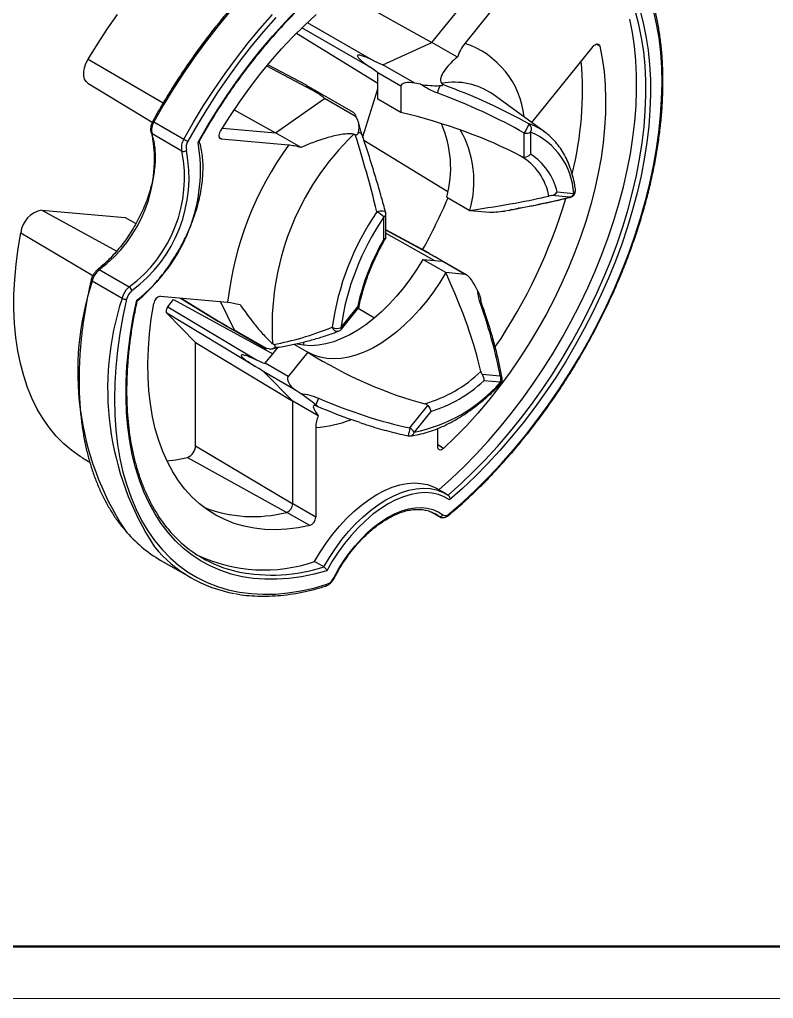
# Model space of a CAD drawing. Header units: millimetres. Extents: x 2522 to 3192, y 1532 to 1650.
# Drawn here: x 2853 to 2876.17, y 1531.61 to 1561.71 of the extents above; entities that cross this region are included whole.
import ezdxf

# ---------------------------------------------------------------- set-up
doc = ezdxf.new("R2010")
doc.units = ezdxf.units.MM
doc.layers.add('引导线', color=6, linetype='Continuous', lineweight=9)
doc.layers.add('粗实线', color=9, linetype='Continuous', lineweight=50)

msp = doc.modelspace()

# ---------------------------------------------------------------- linework, layer by layer
at = {"color": 7, "linetype": 'Continuous', "lineweight": 25}
for p, q in [((2865.6718, 1561.0044), (2868.0405, 1563.9511)), ((2868.7476, 1563.5429), (2866.6844, 1560.9763)), ((2862.933, 1562.5406), (2865.6718, 1561.0044)), ((2861.5107, 1561.2945), (2864.0101, 1559.7542)), ((2864.1663, 1560.318), (2865.6718, 1561.0044)), ((2866.4554, 1560.552), (2865.6718, 1561.0044)), ((2868.7426, 1558.5395), (2870.6215, 1560.8768)), ((2861.8111, 1559.688), (2860.6281, 1560.3215)), ((2864.7172, 1559.6572), (2864.0101, 1560.0654)), ((2864.0101, 1559.7542), (2864.0101, 1560.0654)), ((2865.1439, 1559.7536), (2864.1663, 1560.318)), ((2855.091, 1559.7552), (2857.0744, 1558.553)), ((2864.0101, 1559.2643), (2864.0101, 1559.7542)), ((2865.318, 1559.719), (2865.1439, 1559.7536)), ((2863.2626, 1558.8501), (2861.8159, 1559.6853)), ((2863.5453, 1558.1042), (2864.0101, 1559.5779)), ((2864.7172, 1559.6572), (2864.7172, 1558.8561)), ((2860.8634, 1558.2286), (2862.3689, 1559.2804)), ((2863.3466, 1558.7161), (2862.3689, 1559.2804)), ((2864.7172, 1558.8561), (2864.0101, 1559.2643)), ((2869.1341, 1558.255), (2867.5443, 1559.4101)), ((2859.5911, 1558.9312), (2860.8634, 1558.2286)), ((2857.1262, 1558.5628), (2858.0454, 1558.0321)), ((2863.3932, 1558.6079), (2863.3466, 1558.7161)), ((2868.7026, 1558.2476), (2868.7026, 1557.567)), ((2869.116, 1558.2679), (2869.1341, 1558.255)), ((2857.9864, 1557.6649), (2857.0672, 1558.1955)), ((2861.265, 1557.8477), (2859.2018, 1558.0322)), ((2861.6471, 1557.7762), (2860.8634, 1558.2286)), ((2863.5793, 1558.0024), (2866.1625, 1556.4209)), ((2868.5094, 1557.4781), (2868.5094, 1558.2177)), ((2868.3984, 1557.5099), (2868.4142, 1557.501)), ((2866.1291, 1556.2492), (2866.8362, 1555.841)), ((2869.8956, 1556.2454), (2869.3409, 1556.295)), ((2869.5171, 1556.408), (2870.0275, 1556.3624)), ((2853.6837, 1555.8518), (2856.2391, 1555.6233)), ((2866.8362, 1555.841), (2867.4371, 1555.7873)), ((2868.0439, 1555.8404), (2867.9075, 1555.8215)), ((2868.1309, 1555.8639), (2868.0439, 1555.8404)), ((2856.2391, 1555.6233), (2856.5734, 1555.4402)), ((2864.1966, 1554.9658), (2864.1966, 1555.6463)), ((2864.2552, 1554.9999), (2864.2552, 1555.728)), ((2865.5808, 1554.5231), (2864.2552, 1555.2421)), ((2864.2552, 1555.1366), (2865.7541, 1554.3027)), ((2866.0938, 1553.9274), (2865.3867, 1554.3356)), ((2865.3867, 1554.3356), (2865.7541, 1554.3027)), ((2865.5798, 1554.521), (2865.77, 1554.4152)), ((2866.7322, 1553.8598), (2865.7529, 1554.4252)), ((2865.7541, 1554.3027), (2865.9875, 1554.2819)), ((2866.6946, 1553.8737), (2865.9875, 1554.2819)), ((2855.4468, 1554.0193), (2856.3661, 1553.4887)), ((2866.6946, 1553.8737), (2866.0938, 1553.9274)), ((2856.1458, 1553.1359), (2855.2265, 1553.6665)), ((2867.0816, 1553.36), (2867.0089, 1553.5053)), ((2857.3279, 1553.2026), (2859.3911, 1553.0181)), ((2857.9431, 1553.1476), (2859.1136, 1552.4271)), ((2857.5507, 1552.8802), (2857.7257, 1553.0979)), ((2857.5507, 1552.8802), (2860.2747, 1551.2428)), ((2857.7257, 1553.0979), (2860.7811, 1551.4319)), ((2862.8716, 1552.2314), (2863.382, 1552.8663)), ((2862.8861, 1552.1877), (2863.4263, 1552.8597)), ((2863.4042, 1552.8322), (2863.9069, 1552.5351)), ((2860.2419, 1551.0459), (2857.5179, 1552.6833)), ((2858.4063, 1551.7842), (2857.5179, 1552.6833)), ((2859.2097, 1552.3705), (2860.5232, 1551.6123)), ((2860.583, 1551.5931), (2859.6053, 1552.1575)), ((2858.4063, 1551.7842), (2861.3938, 1549.9783)), ((2858.4063, 1548.6057), (2858.4063, 1551.7842)), ((2860.7811, 1551.4319), (2860.9429, 1551.6332)), ((2861.4301, 1551.7265), (2861.8556, 1551.4808)), ((2861.7297, 1551.6934), (2861.7297, 1551.7964)), ((2860.5477, 1551.1415), (2860.7811, 1551.4319)), ((2860.6673, 1551.582), (2860.583, 1551.5931)), ((2861.8556, 1551.4808), (2861.2548, 1550.7333)), ((2861.2548, 1550.7333), (2860.5477, 1551.1415)), ((2861.3938, 1549.9783), (2860.504, 1550.8789)), ((2861.4816, 1550.3145), (2860.504, 1550.8789)), ((2867.2104, 1550.8038), (2867.7651, 1550.7542)), ((2867.7745, 1550.5555), (2867.2642, 1550.6012)), ((2861.6296, 1550.2127), (2861.4816, 1550.3145)), ((2862.1774, 1549.5259), (2861.3938, 1549.9783)), ((2861.3938, 1546.8198), (2861.3938, 1549.9783)), ((2864.9927, 1549.1537), (2865.5473, 1549.8437)), ((2865.635, 1549.6607), (2865.1246, 1549.0258)), ((2862.1009, 1549.1627), (2862.1009, 1546.4116)), ((2865.8485, 1548.5751), (2865.8485, 1549.136)), ((2858.4063, 1548.6057), (2861.3938, 1546.8198)), ((2854.9257, 1548.2366), (2855.1543, 1548.098)), ((2858.1549, 1548.2458), (2861.211, 1546.5581)), ((2866.1074, 1547.1247), (2865.8246, 1547.2879)), ((2866.0417, 1547.16), (2866.1681, 1547.0873)), ((2862.1009, 1546.4116), (2861.3938, 1546.8198)), ((2861.9181, 1546.1499), (2861.211, 1546.5581)), ((2865.637, 1546.5741), (2865.8939, 1546.4258)), ((2865.8779, 1546.4367), (2865.7574, 1546.5184)), ((2865.8934, 1546.4261), (2865.8779, 1546.4367)), ((2857.3388, 1545.0817), (2858.258, 1544.551)), ((2862.347, 1544.8814), (2862.0642, 1545.0447))]:
    msp.add_line(p, q, dxfattribs=at)
at = {"color": 8, "linetype": 'Continuous', "lineweight": 25}
for p, q in [((2861.8395, 1561.6157), (2863.8863, 1560.4388)), ((2863.7691, 1560.2493), (2861.6724, 1561.455)), ((2870.83, 1560.8925), (2870.724, 1560.9537)), ((2855.1015, 1560.486), (2857.4145, 1559.1522)), ((2862.1585, 1559.4413), (2860.5932, 1560.2795)), ((2859.2345, 1558.3743), (2860.8634, 1558.2286)), ((2859.2018, 1558.0322), (2859.15, 1558.0621)), ((2869.9373, 1556.2507), (2869.8956, 1556.2454)), ((2853.6837, 1555.8518), (2855.9804, 1554.5886)), ((2865.77, 1554.4152), (2864.2552, 1555.237)), ((2853.0336, 1555.1562), (2855.2504, 1553.8432)), ((2857.9635, 1553.1458), (2859.378, 1552.275)), ((2859.6053, 1552.1575), (2859.1686, 1553.038)), ((2866.0313, 1548.5244), (2865.8485, 1548.6299)), ((2865.6447, 1546.5713), (2865.8779, 1546.4367))]:
    msp.add_line(p, q, dxfattribs=at)
at = {"color": 7, "linetype": 'Continuous', "lineweight": 25, "flags": 128}
for points in [[(2855.1015, 1560.486), (2855.3903, 1560.956), (2855.6926, 1561.4157), (2856.0074, 1561.8639)], [(2858.4845, 1557.9411), (2858.7733, 1558.4415), (2859.0764, 1558.9328), (2859.393, 1559.4137), (2859.7222, 1559.883), (2860.0633, 1560.3396), (2860.4153, 1560.7822), (2860.7774, 1561.2097), (2861.1486, 1561.621), (2861.5279, 1562.015)], [(2859.176, 1558.2782), (2859.4586, 1558.7298), (2859.7542, 1559.1709), (2860.0619, 1559.6004), (2860.3809, 1560.0169), (2860.7102, 1560.4193), (2861.0488, 1560.8065), (2861.3959, 1561.1773), (2861.7504, 1561.5307), (2862.1112, 1561.8655)], [(2866.1681, 1547.0873), (2866.5562, 1547.4337), (2866.9385, 1547.7992), (2867.314, 1548.1829), (2867.6818, 1548.5837), (2868.0408, 1549.0006), (2868.3903, 1549.4325), (2868.7293, 1549.8785), (2869.057, 1550.3373), (2869.3725, 1550.8077), (2869.675, 1551.2887), (2869.9638, 1551.7789), (2870.2381, 1552.2771), (2870.4972, 1552.7821), (2870.7406, 1553.2926), (2870.9675, 1553.8073), (2871.1774, 1554.3249), (2871.3697, 1554.844), (2871.544, 1555.3633), (2871.6998, 1555.8817), (2871.8368, 1556.3976), (2871.9545, 1556.9098), (2872.0527, 1557.4171), (2872.1312, 1557.9181), (2872.1897, 1558.4115), (2872.2281, 1558.8962), (2872.2463, 1559.3708), (2872.2442, 1559.8342), (2872.2218, 1560.2852), (2872.1793, 1560.7227), (2872.1167, 1561.1455), (2872.0342, 1561.5526), (2871.9319, 1561.9429)], [(2866.2121, 1546.5201), (2866.6179, 1546.8743), (2867.0179, 1547.2484), (2867.4114, 1547.6415), (2867.7972, 1548.0526), (2868.1743, 1548.4806), (2868.542, 1548.9246), (2868.8992, 1549.3834), (2869.2451, 1549.8558), (2869.5788, 1550.3408), (2869.8995, 1550.837), (2870.2064, 1551.3433), (2870.4987, 1551.8585), (2870.7758, 1552.3812), (2871.0369, 1552.9101), (2871.2813, 1553.444), (2871.5085, 1553.9815), (2871.7179, 1554.5213), (2871.9091, 1555.062), (2872.0814, 1555.6023), (2872.2345, 1556.1409), (2872.368, 1556.6764), (2872.4817, 1557.2076), (2872.5751, 1557.733), (2872.648, 1558.2514), (2872.7004, 1558.7615), (2872.732, 1559.262), (2872.7428, 1559.7518), (2872.7328, 1560.2295), (2872.7019, 1560.694), (2872.6503, 1561.1442), (2872.578, 1561.5789), (2872.4853, 1561.9971)], [(2872.0588, 1562.0036), (2872.1646, 1561.6091), (2872.2503, 1561.1973), (2872.3156, 1560.7693), (2872.3604, 1560.3263), (2872.3846, 1559.8694), (2872.3881, 1559.3997), (2872.3709, 1558.9184), (2872.3331, 1558.4268), (2872.2747, 1557.9262), (2872.1959, 1557.4178), (2872.0968, 1556.903), (2871.9779, 1556.383), (2871.8392, 1555.8592), (2871.6813, 1555.333), (2871.5045, 1554.8057), (2871.3093, 1554.2786), (2871.0961, 1553.7531), (2870.8656, 1553.2305), (2870.6183, 1552.7123), (2870.3548, 1552.1997), (2870.0758, 1551.694), (2869.7821, 1551.1966), (2869.4744, 1550.7086), (2869.1534, 1550.2315), (2868.8201, 1549.7664), (2868.4752, 1549.3144), (2868.1196, 1548.8768), (2867.7544, 1548.4547), (2867.3803, 1548.0491), (2866.9984, 1547.6612), (2866.6096, 1547.2918), (2866.215, 1546.942)], [(2860.873, 1561.7679), (2860.4954, 1561.3404), (2860.1274, 1560.897), (2859.7698, 1560.4388), (2859.4235, 1559.9668), (2859.0894, 1559.4822), (2858.7682, 1558.9864), (2858.4608, 1558.4804), (2858.1679, 1557.9655)], [(2865.8852, 1547.2505), (2866.2734, 1547.597), (2866.6557, 1547.9625), (2867.0312, 1548.3462), (2867.3989, 1548.7469), (2867.758, 1549.1638), (2868.1075, 1549.5958), (2868.4465, 1550.0418), (2868.7741, 1550.5005), (2869.0896, 1550.971), (2869.3921, 1551.452), (2869.6809, 1551.9422), (2869.9552, 1552.4404), (2870.2144, 1552.9454), (2870.4577, 1553.4559), (2870.6846, 1553.9706), (2870.8945, 1554.4881), (2871.0868, 1555.0073), (2871.2611, 1555.5266), (2871.417, 1556.0449), (2871.5539, 1556.5609), (2871.6717, 1557.0731), (2871.7699, 1557.5804), (2871.8484, 1558.0814), (2871.9069, 1558.5748), (2871.9452, 1559.0595), (2871.9634, 1559.5341), (2871.9613, 1559.9975), (2871.939, 1560.4485), (2871.8965, 1560.886), (2871.8339, 1561.3088), (2871.7513, 1561.7158)], [(2870.6215, 1560.8768), (2870.6517, 1560.9093), (2870.6842, 1560.9346), (2870.717, 1560.9513), (2870.7486, 1560.9585), (2870.777, 1560.9558), (2870.8009, 1560.9434), (2870.8189, 1560.9219), (2870.83, 1560.8925)], [(2870.83, 1560.8925), (2870.905, 1560.509), (2870.96, 1560.1099), (2870.995, 1559.6965), (2871.0099, 1559.2699), (2871.0045, 1558.8313), (2870.9789, 1558.382), (2870.9332, 1557.9233), (2870.8675, 1557.4565), (2870.7819, 1556.983), (2870.6769, 1556.504), (2870.5525, 1556.0211), (2870.4093, 1555.5355), (2870.2476, 1555.0487), (2870.0678, 1554.5621), (2869.8705, 1554.077), (2869.6563, 1553.5949), (2869.4258, 1553.1171), (2869.1796, 1552.645), (2868.9185, 1552.1801), (2868.6431, 1551.7235), (2868.3544, 1551.2767), (2868.053, 1550.8408), (2867.7399, 1550.4172), (2867.416, 1550.0071), (2867.0823, 1549.6117), (2866.7395, 1549.232), (2866.3889, 1548.8692), (2866.0313, 1548.5244)], [(2855.091, 1559.7552), (2855.0386, 1559.8001), (2854.9925, 1559.8788), (2854.9686, 1559.9797), (2854.9681, 1560.0974), (2854.9911, 1560.2256), (2855.0364, 1560.3575), (2855.1015, 1560.486)], [(2859.2018, 1558.0322), (2859.1753, 1558.0397), (2859.1542, 1558.0567), (2859.1395, 1558.0822), (2859.132, 1558.1149), (2859.1321, 1558.153), (2859.1398, 1558.1944), (2859.1547, 1558.2369), (2859.176, 1558.2782)], [(2854.9257, 1548.2366), (2854.8622, 1548.276), (2854.6006, 1548.4595), (2854.3547, 1548.6675), (2854.125, 1548.8995), (2853.9123, 1549.1546), (2853.7171, 1549.4323), (2853.54, 1549.7318), (2853.3815, 1550.0522), (2853.242, 1550.3926), (2853.1219, 1550.7522), (2853.0215, 1551.1298), (2852.9411, 1551.5246), (2852.881, 1551.9352), (2852.8413, 1552.3607), (2852.8221, 1552.7998), (2852.8234, 1553.2514), (2852.8453, 1553.7141), (2852.8878, 1554.1867), (2852.9506, 1554.6678), (2853.0336, 1555.1562)], [(2865.3867, 1554.3356), (2865.2054, 1554.035), (2865.0107, 1553.7447), (2864.8037, 1553.4668), (2864.586, 1553.2032), (2864.3591, 1552.9557), (2864.1246, 1552.7262), (2863.884, 1552.5161), (2863.6392, 1552.3271), (2863.3917, 1552.1603), (2863.1434, 1552.0169), (2862.896, 1551.898), (2862.6512, 1551.8044), (2862.4106, 1551.7368), (2862.1761, 1551.6955), (2861.9492, 1551.681), (2861.7315, 1551.6932), (2861.5245, 1551.7322), (2861.5164, 1551.7343)], [(2866.0938, 1553.9274), (2865.9125, 1553.6268), (2865.7178, 1553.3365), (2865.5108, 1553.0586), (2865.2931, 1552.795), (2865.0662, 1552.5475), (2864.8317, 1552.318), (2864.5911, 1552.1079), (2864.3463, 1551.9189), (2864.0989, 1551.7521), (2863.8505, 1551.6087), (2863.6031, 1551.4898), (2863.3583, 1551.3962), (2863.1177, 1551.3286), (2862.8832, 1551.2873), (2862.6563, 1551.2728), (2862.4386, 1551.285), (2862.2316, 1551.324), (2862.0369, 1551.3894), (2861.8556, 1551.4808)], [(2856.2841, 1553.1101), (2856.1712, 1552.5792), (2856.0785, 1552.054), (2856.0062, 1551.5358), (2855.9546, 1551.026), (2855.9237, 1550.5259), (2855.9137, 1550.0365), (2855.9245, 1549.5592), (2855.9561, 1549.0952), (2856.0085, 1548.6455), (2856.0814, 1548.2114), (2856.1749, 1547.7938), (2856.2885, 1547.3939), (2856.422, 1547.0125), (2856.5751, 1546.6507), (2856.7475, 1546.3094), (2856.9386, 1545.9893), (2857.148, 1545.6913), (2857.3752, 1545.4162), (2857.6197, 1545.1645), (2857.8807, 1544.937), (2858.1578, 1544.7342), (2858.4501, 1544.5566), (2858.757, 1544.4046), (2859.0777, 1544.2786), (2859.4114, 1544.1789), (2859.7573, 1544.1058), (2860.1145, 1544.0595), (2860.4822, 1544.04), (2860.8594, 1544.0475), (2861.2451, 1544.0818), (2861.6386, 1544.143), (2862.0386, 1544.2308), (2862.4444, 1544.3451)], [(2862.4415, 1544.7636), (2862.0469, 1544.6578), (2861.6581, 1544.5783), (2861.2762, 1544.5253), (2860.9021, 1544.499), (2860.5369, 1544.4994), (2860.1813, 1544.5265), (2859.8365, 1544.5802), (2859.5031, 1544.6605), (2859.1822, 1544.7671), (2858.8744, 1544.8997), (2858.5807, 1545.058), (2858.3017, 1545.2416), (2858.0382, 1545.45), (2857.7909, 1545.6827), (2857.5604, 1545.939), (2857.3472, 1546.2184), (2857.152, 1546.5201), (2856.9752, 1546.8433), (2856.8173, 1547.1872), (2856.6786, 1547.551), (2856.5597, 1547.9336), (2856.4606, 1548.3341), (2856.3818, 1548.7515), (2856.3234, 1549.1846), (2856.2856, 1549.6325), (2856.2684, 1550.0939), (2856.2719, 1550.5677), (2856.2961, 1551.0526), (2856.3409, 1551.5473), (2856.4062, 1552.0507), (2856.4919, 1552.5614), (2856.5977, 1553.0782)], [(2861.9181, 1546.1499), (2861.5605, 1546.0819), (2861.2099, 1546.0398), (2860.8672, 1546.0238), (2860.5334, 1546.0339), (2860.2095, 1546.07), (2859.8964, 1546.1321), (2859.5951, 1546.22), (2859.3063, 1546.3335), (2859.0309, 1546.4721), (2858.7698, 1546.6356), (2858.5236, 1546.8234), (2858.2931, 1547.035), (2858.0789, 1547.2698), (2857.8816, 1547.5271), (2857.7018, 1547.8062), (2857.5401, 1548.1063), (2857.3969, 1548.4265), (2857.2725, 1548.7659), (2857.1675, 1549.1235), (2857.0819, 1549.4983), (2857.0162, 1549.8892), (2856.9705, 1550.2951), (2856.9449, 1550.7149), (2856.9395, 1551.1472), (2856.9544, 1551.591), (2856.9894, 1552.0448), (2857.0444, 1552.5075), (2857.1194, 1552.9776)], [(2866.0313, 1548.5244), (2865.9989, 1548.4989), (2865.966, 1548.4819), (2865.9344, 1548.4744), (2865.9058, 1548.4769), (2865.8818, 1548.489), (2865.8637, 1548.5103), (2865.8524, 1548.5395), (2865.8485, 1548.5751)], [(2857.5226, 1548.1424), (2857.7946, 1548.1773), (2858.1549, 1548.2458)], [(2862.0642, 1545.0447), (2862.2344, 1545.3348), (2862.4191, 1545.6147), (2862.6166, 1545.8818), (2862.8254, 1546.1341), (2863.0436, 1546.3695), (2863.2696, 1546.5859), (2863.5013, 1546.7816), (2863.737, 1546.9551), (2863.9747, 1547.1048), (2864.2124, 1547.2295), (2864.4481, 1547.3282), (2864.6798, 1547.4), (2864.9058, 1547.4445), (2865.1241, 1547.4611), (2865.3328, 1547.4499), (2865.5303, 1547.4107), (2865.715, 1547.3441), (2865.8246, 1547.2879)], [(2866.215, 1546.942), (2866.0486, 1547.0392), (2865.8674, 1547.1093), (2865.673, 1547.1517), (2865.467, 1547.1659), (2865.2512, 1547.1518), (2865.0275, 1547.1096), (2864.7978, 1547.0396), (2864.564, 1546.9425), (2864.3283, 1546.819), (2864.0925, 1546.6703), (2863.8587, 1546.4975), (2863.629, 1546.3022), (2863.4053, 1546.0861), (2863.1895, 1545.8511), (2862.9835, 1545.5991), (2862.7891, 1545.3323), (2862.6079, 1545.053), (2862.4415, 1544.7636)], [(2862.6539, 1544.5466), (2862.7982, 1544.8087), (2862.9567, 1545.0622), (2863.1279, 1545.3046), (2863.3104, 1545.5337), (2863.5023, 1545.7474), (2863.702, 1545.9437), (2863.9075, 1546.1208), (2864.1169, 1546.2769), (2864.3283, 1546.4107), (2864.5396, 1546.521), (2864.749, 1546.6066), (2864.9545, 1546.6668), (2865.1542, 1546.701), (2865.3461, 1546.7089), (2865.5286, 1546.6904), (2865.6999, 1546.6458), (2865.8583, 1546.5753), (2866.0026, 1546.4798)]]:
    msp.add_lwpolyline(points, dxfattribs=at)
at = {"color": 8, "linetype": 'Continuous', "lineweight": 25, "flags": 128}
for points in [[(2859.4733, 1561.966), (2859.1022, 1561.5189), (2858.7416, 1561.0568), (2858.3924, 1560.5808), (2858.0554, 1560.0922), (2857.7315, 1559.5922), (2857.4215, 1559.0819), (2857.1262, 1558.5628)], [(2858.0454, 1558.0321), (2858.3408, 1558.5513), (2858.6507, 1559.0615), (2858.9746, 1559.5616), (2859.3116, 1560.0501), (2859.6608, 1560.5261), (2860.0214, 1560.9882), (2860.3925, 1561.4353), (2860.7732, 1561.8664)], [(2868.349, 1555.909), (2868.3472, 1555.9087), (2868.3223, 1555.907)], [(2863.9795, 1555.7977), (2864.0283, 1555.8144), (2864.0789, 1555.8253), (2864.128, 1555.8296), (2864.1721, 1555.827), (2864.2082, 1555.8177), (2864.234, 1555.8023), (2864.2477, 1555.7819), (2864.2483, 1555.78)], [(2855.4468, 1554.0193), (2855.4333, 1554.0259), (2855.4207, 1554.0294), (2855.4097, 1554.0297), (2855.4005, 1554.0268), (2855.3977, 1554.0249)], [(2855.2265, 1553.6665), (2855.214, 1553.6748), (2855.2046, 1553.6833), (2855.1986, 1553.6917), (2855.1963, 1553.6998), (2855.1967, 1553.704)], [(2862.8716, 1552.2314), (2862.8796, 1552.2189), (2862.8851, 1552.2081), (2862.8879, 1552.1991), (2862.888, 1552.192), (2862.8861, 1552.1877)], [(2867.7767, 1550.498), (2867.7806, 1550.5034), (2867.7837, 1550.5168), (2867.7817, 1550.5344), (2867.7745, 1550.5555)], [(2862.347, 1544.8814), (2862.5173, 1545.1716), (2862.7019, 1545.4514), (2862.8994, 1545.7185), (2863.1082, 1545.9708), (2863.3264, 1546.2062), (2863.5524, 1546.4226), (2863.7842, 1546.6184), (2864.0199, 1546.7918), (2864.2575, 1546.9415), (2864.4952, 1547.0662), (2864.7309, 1547.1649), (2864.9627, 1547.2368), (2865.1886, 1547.2812), (2865.4069, 1547.2979), (2865.6156, 1547.2866), (2865.8132, 1547.2475), (2865.9978, 1547.1808), (2866.0417, 1547.16)], [(2862.6721, 1544.5417), (2862.672, 1544.5416), (2862.6692, 1544.5415), (2862.6631, 1544.5432), (2862.6539, 1544.5466)]]:
    msp.add_lwpolyline(points, dxfattribs=at)
at = {"color": 8, "linetype": 'Continuous', "lineweight": 25}
for centre, radius, start, end in [((2865.8449, 1558.4398), 2.6718, 5.88528, 71.68721), ((2866.3643, 1557.7188), 2.0622, 55.09888, 100.87768), ((2857.2301, 1558.7686), 0.2306, 232.68605, 243.21157), ((2868.0868, 1556.8134), 1.7818, 54.7175, 71.20288), ((2857.096, 1558.2481), 0.06, 201.52689, 241.26335), ((2863.4182, 1558.1109), 0.119, 24.34, 95.65184), ((2867.5117, 1555.9662), 1.7811, 10.24666, 59.50841), ((2869.9629, 1556.4652), 0.1215, 302.16057, 3.08907), ((2864.1546, 1555.7383), 0.101, 294.52506, 354.1548), ((2863.6952, 1550.8901), 8.9122, 161.84812, 213.18514), ((2864.6262, 1550.3586), 8.9236, 161.86699, 213.03234), ((2867.1479, 1552.8591), 0.0883, 22.35877, 73.73041), ((2862.7691, 1552.2949), 0.1722, 195.23696, 280.25594), ((2860.9163, 1551.7701), 0.1395, 242.69981, 278.67639), ((2867.7131, 1550.6464), 0.1197, 11.79245, 64.26988), ((2861.8145, 1552.952), 3.8002, 274.32122, 290.99864), ((2917.5314, 1538.0289), 53.7036, 168.04453, 168.30834), ((2864.9785, 1549.055), 0.1489, 281.23016, 348.68338), ((2866.1801, 1546.5074), 0.0345, 318.28878, 21.6959), ((2860.7399, 1549.8855), 5.2559, 258.71659, 287.80517), ((2862.3788, 1544.3515), 0.0659, 291.99357, 354.36052)]:
    msp.add_arc(centre, radius, start, end, dxfattribs=at)
at = {"color": 7, "linetype": 'Continuous', "lineweight": 25}
for centre, radius, start, end in [((2859.6027, 1559.5475), 10.696, 346.03087, 4.73222), ((2868.6279, 1558.5405), 2.9433, 157.30708, 161.93023), ((2857.5225, 1558.3107), 0.4696, 147.53839, 194.19259), ((2862.81, 1557.1427), 3.4373, 344.93362, 23.41568), ((2863.7928, 1556.7319), 3.1711, 343.68293, 29.95048), ((2867.1455, 1559.1314), 1.6416, 326.17958, 337.38756), ((2868.5615, 1558.5202), 0.307, 260.2289, 297.35717), ((2868.5264, 1558.3483), 0.2029, 330.23068, 48.46929), ((2867.8647, 1556.2505), 2.1658, 2.96182, 67.23952), ((2852.9348, 1557.3964), 4.2089, 306.64403, 10.94461), ((2858.4417, 1557.78), 0.4696, 147.53839, 194.19259), ((2859.3923, 1560.3645), 2.6934, 239.99634, 242.962), ((2858.4651, 1557.7765), 0.3522, 147.53839, 194.19259), ((2868.944, 1552.2798), 8.188, 133.88748, 183.70116), ((2853.8809, 1556.8553), 4.1846, 306.43397, 11.15467), ((2853.8765, 1556.8554), 4.3284, 306.47032, 11.11832), ((2853.4736, 1557.0878), 5.083, 307.92422, 9.66442), ((2858.0372, 1557.7743), 0.1207, 245.0979, 315.75098), ((2869.5202, 1551.8665), 10.1944, 144.07518, 173.51346), ((2867.7104, 1556.0039), 1.8514, 12.60626, 57.59509), ((2869.8861, 1556.444), 0.2, 284.83607, 0), ((2869.8861, 1556.444), 0.2, 0, 7.97918), ((2850.4206, 1562.941), 17.1161, 330.95067, 336.9092), ((2853.8359, 1560.9695), 16.6422, 325.91553, 343.38453), ((2869.8622, 1556.4159), 0.1738, 281.07468, 342.05894), ((2853.8286, 1555.0648), 0.8002, 100.4305, 173.4418), ((2870.8769, 1551.0805), 8.3562, 145.63173, 171.95691), ((2870.8355, 1551.106), 8.043, 145.63173, 171.95691), ((2863.1133, 1554.3237), 1.7096, 50.68283, 59.56025), ((2864.0552, 1555.728), 0.2, 0, 15.08794), ((2870.3965, 1551.3525), 7.176, 149.7665, 167.82214), ((2855.8602, 1553.516), 0.6513, 129.39385, 166.63898), ((2856.7794, 1552.9854), 0.6513, 129.39385, 166.63898), ((2856.2698, 1553.3309), 0.1848, 13.69775, 58.58761), ((2856.253, 1553.3277), 0.2198, 240.78704, 278.11527), ((2856.7593, 1552.9972), 0.4885, 129.39385, 166.63898), ((2857.3747, 1552.9502), 0.2567, 100.49605, 173.8746), ((2862.7599, 1552.5727), 0.3592, 244.07999, 288.11916), ((2862.7302, 1552.313), 0.2, 290.34549, 321.20543), ((2864.3711, 1553.7569), 4.0075, 285.64788, 314.34674), ((2867.5491, 1550.6443), 0.2423, 338.49826, 26.96229), ((2864.2057, 1553.6775), 4.7416, 281.17378, 318.82084), ((2864.4021, 1553.6776), 4.2018, 287.06195, 312.93268), ((2867.6331, 1550.6372), 0.2, 315.896, 0), ((2867.6331, 1550.6372), 0.2, 0, 9.70759), ((2864.6907, 1548.9315), 2.7483, 155.61975, 160.17815), ((2864.5942, 1548.6108), 0.6734, 38.03781, 53.72477), ((2864.9832, 1549.1074), 0.2, 258.11452, 277.00085), ((2858.0121, 1548.6133), 0.3943, 291.24186, 358.89661), ((2861.1071, 1546.8253), 0.2867, 291.24186, 358.89661), ((2860.1784, 1550.5802), 4.1526, 248.53914, 284.39837), ((2866.0822, 1546.6304), 0.1704, 242.11872, 319.66432), ((2861.8142, 1546.4171), 0.2867, 291.24186, 358.89661), ((2865.9168, 1546.526), 0.0974, 246.42246, 331.67265), ((2859.4282, 1548.6753), 4.1569, 219.84347, 239.82567), ((2860.5299, 1548.4874), 3.8443, 221.23496, 257.708), ((2860.3116, 1548.1086), 4.1064, 219.54355, 260.11515), ((2860.5107, 1549.599), 4.812, 244.88557, 288.83404), ((2862.2929, 1544.7122), 0.3972, 292.42526, 335.36508)]:
    msp.add_arc(centre, radius, start, end, dxfattribs=at)
for centre, major_axis, ratio, start_param, end_param in [((2856.0495, 1564.8243), (8.1178, -4.5054), 0.013391, 6.0266319, 6.2732911), ((2856.0495, 1564.8243), (7.9603, -4.7601), 0.0151123, 0.0090367, 0.2556959), ((2865.1035, 1559.5975), (0.3852, -0.0721), 0.4107788, 1.5428166, 3.2183327), ((2860.7149, 1556.1546), (11.0098, -2.0514), 0.4062791, 0.8626083, 1.1646979), ((2854.2817, 1563.8038), (8.0881, -4.5224), 0.0166634, 6.2751127, 6.521772), ((2863.3358, 1558.577), (-0.0873, 0.2759), 0.2019379, 5.1758749, 6.0659115), ((2863.0863, 1555.7878), (8.0095, -1.4985), 0.4102814, 0.9239104, 1.4429589), ((2863.0135, 1555.8913), (7.0383, 0.7135), 0.072975, 5.2791394, 5.7981879), ((2861.0761, 1555.6406), (9.6616, 0.984), 0.0724335, 5.5530386, 5.8551281), ((2867.7527, 1555.8281), (0.3386, 0.0343), 0.073042, 3.504308, 5.1798241), ((2857.8148, 1558.7768), (8.1736, -4.4948), 0.0052984, 6.2711143, 6.5177735), ((2862.868, 1555.5162), (-4.0491, 6.6443), 0.2690752, 3.7925819, 4.3116304), ((2866.8689, 1553.55), (-0.1948, 0.3196), 0.2693801, 4.4110851, 6.0866012), ((2857.6038, 1552.8048), (0.075, 0.1299), 0.5774614, 1.3093956, 2.9845734), ((2861.7986, 1557.5027), (-5.5534, 9.1351), 0.2666187, 3.7345113, 4.0366008), ((2851.6325, 1556.9757), (7.973, -4.8192), 0.007461, 6.0482504, 6.2949096), ((2860.6866, 1551.7489), (0.2051, 0.0922), 0.6239313, 3.5641942, 3.9307946), ((2863.0135, 1555.6002), (6.6, -4.9842), 0.490641, 4.9019723, 5.4210208), ((2852.5164, 1555.7181), (7.988, -4.8399), 0.0030923, 0.01228, 0.2589392), ((2852.5164, 1555.7181), (8.0317, -4.5761), 0.0208798, 6.0331734, 6.2798326), ((2861.5704, 1550.4913), (0.3174, -0.2397), 0.4912426, 3.1267003, 4.8022164), ((2861.0761, 1557.0856), (9.0703, -6.8524), 0.4858011, 5.1794186, 5.4815082)]:
    msp.add_ellipse(centre, major_axis=major_axis, ratio=ratio, start_param=start_param, end_param=end_param, dxfattribs=at)
for points, knots in [([(2867.9908, 1566.3555), (2867.9553, 1566.3629), (2867.811, 1566.3927), (2867.5481, 1566.4212), (2867.2029, 1566.4409), (2866.8487, 1566.4355), (2866.4871, 1566.4073), (2866.1188, 1566.3556), (2865.7445, 1566.2807), (2865.3651, 1566.1827), (2864.9815, 1566.062), (2864.5944, 1565.9186), (2864.2047, 1565.753), (2863.8132, 1565.5654), (2863.4208, 1565.3565), (2863.0282, 1565.1264), (2862.6365, 1564.8759), (2862.2462, 1564.6055), (2861.8584, 1564.3156), (2861.4738, 1564.007), (2861.0931, 1563.6803), (2860.7173, 1563.3362), (2860.3471, 1562.9755), (2859.9832, 1562.5989), (2859.6265, 1562.2072), (2859.2777, 1561.8012), (2858.9374, 1561.3819), (2858.6065, 1560.9501), (2858.2857, 1560.5066), (2857.9755, 1560.0525), (2857.6767, 1559.5888), (2857.3949, 1559.1246), (2857.2023, 1558.7882), (2857.1042, 1558.6103), (2857.0903, 1558.5852)], [0, 0, 0, 0, 0.0106712, 0.0433582, 0.0760793, 0.108835, 0.1416237, 0.1744418, 0.2072852, 0.240149, 0.2730287, 0.30592, 0.3388195, 0.3717239, 0.4046309, 0.4375385, 0.4704449, 0.5033494, 0.5362513, 0.5691503, 0.6020463, 0.6349391, 0.667829, 0.700716, 0.7336003, 0.7664823, 0.7993622, 0.8322402, 0.8651168, 0.8979922, 0.9308667, 0.9637408, 0.9948854, 1, 1, 1, 1]), ([(2858.5183, 1557.9628), (2858.5406, 1558.0028), (2858.65, 1558.199), (2858.8555, 1558.5466), (2859.1393, 1559.0014), (2859.4351, 1559.4468), (2859.7417, 1559.8821), (2860.0585, 1560.3062), (2860.3848, 1560.7182), (2860.7198, 1561.1171), (2861.0628, 1561.502), (2861.413, 1561.8722), (2861.7696, 1562.2266), (2862.1318, 1562.5647), (2862.4987, 1562.8854), (2862.8696, 1563.1883), (2863.2435, 1563.4726), (2863.6196, 1563.7376), (2863.997, 1563.9827), (2864.3749, 1564.2076), (2864.7525, 1564.4115), (2865.1288, 1564.5942), (2865.503, 1564.7551), (2865.8742, 1564.8941), (2866.2417, 1565.0107), (2866.6045, 1565.1048), (2866.962, 1565.1761), (2867.3133, 1565.2246), (2867.6576, 1565.25), (2867.9944, 1565.2529), (2868.3221, 1565.2309), (2868.5616, 1565.2026), (2868.6884, 1565.1745), (2868.7126, 1565.1692)], [0, 0, 0, 0, 0.0086928, 0.0426105, 0.0765303, 0.1104495, 0.1443677, 0.1782845, 0.2121995, 0.2461123, 0.2800226, 0.31393, 0.3478341, 0.3817347, 0.4156314, 0.4495241, 0.4834127, 0.5172971, 0.5511775, 0.5850543, 0.6189282, 0.6528003, 0.6866718, 0.7205442, 0.75442, 0.7883025, 0.8221957, 0.8561045, 0.8900345, 0.9239916, 0.9579819, 0.9920109, 1, 1, 1, 1]), ([(2866.2058, 1546.4844), (2866.2727, 1546.5414), (2866.4666, 1546.7065), (2866.784, 1546.9932), (2867.1558, 1547.3496), (2867.5213, 1547.7223), (2867.8799, 1548.1102), (2868.2308, 1548.5127), (2868.5733, 1548.9287), (2868.9066, 1549.3575), (2869.23, 1549.7981), (2869.543, 1550.2496), (2869.8447, 1550.711), (2870.1346, 1551.1813), (2870.4121, 1551.6597), (2870.6766, 1552.1449), (2870.9274, 1552.6361), (2871.1642, 1553.1322), (2871.3863, 1553.6321), (2871.5933, 1554.1349), (2871.7848, 1554.6393), (2871.9604, 1555.1444), (2872.1196, 1555.6491), (2872.2622, 1556.1523), (2872.3878, 1556.653), (2872.4961, 1557.1501), (2872.587, 1557.6426), (2872.6602, 1558.1294), (2872.7156, 1558.6096), (2872.753, 1559.082), (2872.7723, 1559.5457), (2872.7734, 1559.9998), (2872.7564, 1560.4432), (2872.7213, 1560.875), (2872.6681, 1561.2944), (2872.5966, 1561.7), (2872.5083, 1562.0935), (2872.4343, 1562.3432), (2872.3971, 1562.4685)], [0, 0, 0, 0, 0.0148188, 0.0429616, 0.0711035, 0.0992429, 0.12738, 0.155515, 0.1836482, 0.2117797, 0.2399098, 0.268039, 0.2961673, 0.3242951, 0.3524227, 0.3805504, 0.4086783, 0.4368069, 0.4649362, 0.4930667, 0.5211987, 0.5493323, 0.577468, 0.6056059, 0.6337463, 0.6618895, 0.6900356, 0.7181848, 0.7463371, 0.7744926, 0.802651, 0.8308122, 0.8589755, 0.8871402, 0.9153048, 0.9434676, 0.9716262, 1, 1, 1, 1]), ([(2863.8863, 1560.4388), (2863.8071, 1560.4776), (2863.7269, 1560.5153), (2863.6029, 1560.5662), (2863.561, 1560.5823), (2863.4959, 1560.6019), (2863.4738, 1560.6077), (2863.4395, 1560.613), (2863.4279, 1560.6142), (2863.4042, 1560.6128), (2863.3887, 1560.6096), (2863.3802, 1560.5849), (2863.3865, 1560.5732), (2863.3976, 1560.5533), (2863.4043, 1560.5442), (2863.4254, 1560.5182), (2863.441, 1560.5024), (2863.489, 1560.4568), (2863.523, 1560.4289), (2863.6263, 1560.348), (2863.6975, 1560.298), (2863.7691, 1560.2493)], [0, 0, 0, 0, 0.25, 0.25, 0.375, 0.375, 0.4375, 0.4375, 0.46875, 0.46875, 0.5, 0.5, 0.53125, 0.53125, 0.5625, 0.5625, 0.625, 0.625, 0.75, 0.75, 1, 1, 1, 1]), ([(2866.4554, 1560.552), (2866.3043, 1560.4337), (2866.1776, 1560.3082), (2866.0292, 1560.1075), (2865.9863, 1560.0382), (2865.9459, 1559.9303), (2865.9364, 1559.8935), (2865.9353, 1559.8187), (2865.9429, 1559.7802), (2865.9752, 1559.744)], [0, 0, 0, 0, 0.5, 0.5, 0.75, 0.75, 0.875, 0.875, 1, 1, 1, 1]), ([(2861.8159, 1559.6853), (2861.8148, 1559.6859), (2861.8122, 1559.6874), (2861.8086, 1559.6893), (2861.8056, 1559.6906), (2861.8041, 1559.6908), (2861.8055, 1559.6883), (2861.8268, 1559.6698), (2861.9396, 1559.5864), (2862.0633, 1559.5044), (2862.1585, 1559.4413)], [0, 0, 0, 0, 0.0059833, 0.0148918, 0.023845, 0.0341086, 0.0508965, 0.0997374, 0.3072946, 1, 1, 1, 1]), ([(2865.318, 1559.719), (2865.4154, 1559.6996), (2865.5143, 1559.6887), (2865.7138, 1559.6751), (2865.8142, 1559.6715), (2865.9124, 1559.676)], [0, 0, 0, 0, 0.5, 0.5, 1, 1, 1, 1]), ([(2865.9124, 1559.676), (2865.9283, 1559.6768), (2865.9441, 1559.678), (2865.959, 1559.6804), (2865.9675, 1559.6817), (2865.9758, 1559.6834), (2865.9832, 1559.6858), (2865.9883, 1559.6875), (2865.9929, 1559.6895), (2865.9966, 1559.6919), (2865.9994, 1559.6937), (2866.0017, 1559.6958), (2866.0031, 1559.6981), (2866.0046, 1559.7004), (2866.0051, 1559.7029), (2866.0049, 1559.7055), (2866.0046, 1559.7085), (2866.0031, 1559.7117), (2866.0009, 1559.7147), (2866.0002, 1559.7157), (2865.9994, 1559.7166), (2865.9986, 1559.7176)], [0, 0, 0, 0, 0.00004878301, 0.00004878301, 0.00004878301, 0.00007663071, 0.00007663071, 0.00007663071, 0.00009554577, 0.00009554577, 0.00009554577, 0.00011004915, 0.00011004915, 0.00011004915, 0.0001246182, 0.0001246182, 0.0001246182, 0.00014250014, 0.00014250014, 0.00014250014, 0.00014830304, 0.00014830304, 0.00014830304, 0.00014830304]), ([(2857.0903, 1558.5852), (2857.0821, 1558.5691), (2857.0583, 1558.5231), (2857.0312, 1558.4422), (2857.0177, 1558.3467), (2857.0239, 1558.2744), (2857.0368, 1558.2362), (2857.0402, 1558.2261)], [0, 0, 0, 0, 0.1341861, 0.385133, 0.6410203, 0.9044508, 1, 1, 1, 1]), ([(2863.4065, 1558.2294), (2863.4269, 1558.2935), (2863.4317, 1558.3571), (2863.4289, 1558.484), (2863.4192, 1558.5475), (2863.3932, 1558.6079)], [0, 0, 0, 0, 0.5, 0.5, 1, 1, 1, 1]), ([(2863.5267, 1558.1606), (2863.5227, 1558.1724), (2863.5021, 1558.233), (2863.4651, 1558.3565), (2863.4315, 1558.475), (2863.4152, 1558.5421), (2863.4142, 1558.5461)], [0, 0, 0, 0, 0.1030785, 0.530379, 0.9719781, 1, 1, 1, 1]), ([(2870.0842, 1556.4718), (2870.0767, 1556.5212), (2870.055, 1556.664), (2870.0048, 1556.8901), (2869.9277, 1557.144), (2869.8321, 1557.3815), (2869.719, 1557.6013), (2869.5888, 1557.8022), (2869.4423, 1557.9825), (2869.2852, 1558.1402), (2869.1699, 1558.2266), (2869.1143, 1558.2682)], [0, 0, 0, 0, 0.0632957, 0.1828536, 0.3023019, 0.4214284, 0.5400704, 0.6580675, 0.7753003, 0.891733, 1, 1, 1, 1]), ([(2857.0402, 1558.2261), (2857.0509, 1558.1964), (2857.082, 1558.1098), (2857.1215, 1557.9533), (2857.1523, 1557.7528), (2857.1656, 1557.5388), (2857.1615, 1557.3136), (2857.1397, 1557.0788), (2857.1005, 1556.8365), (2857.044, 1556.5887), (2856.9707, 1556.3377), (2856.8812, 1556.0854), (2856.7761, 1555.8342), (2856.6564, 1555.5863), (2856.5231, 1555.3436), (2856.3773, 1555.1085), (2856.2203, 1554.8828), (2856.0534, 1554.6686), (2855.8781, 1554.4675), (2855.696, 1554.2818), (2855.5349, 1554.1352), (2855.4345, 1554.0545), (2855.3976, 1554.0249)], [0, 0, 0, 0, 0.027248, 0.0796845, 0.1320173, 0.1842712, 0.2365052, 0.2887447, 0.3410111, 0.393313, 0.4456513, 0.4980222, 0.5504197, 0.6028367, 0.6552652, 0.7076971, 0.7601225, 0.812532, 0.8649171, 0.9172698, 0.9695825, 1, 1, 1, 1]), ([(2856.6169, 1553.0644), (2856.6371, 1553.0813), (2856.7283, 1553.1573), (2856.8873, 1553.3052), (2857.0904, 1553.5135), (2857.2858, 1553.7372), (2857.4723, 1553.974), (2857.6486, 1554.2226), (2857.8136, 1554.481), (2857.9662, 1554.7477), (2858.1053, 1555.0207), (2858.2299, 1555.2982), (2858.3393, 1555.5785), (2858.4326, 1555.8594), (2858.5092, 1556.1393), (2858.5685, 1556.4161), (2858.6101, 1556.6881), (2858.6336, 1556.9535), (2858.6387, 1557.2103), (2858.6255, 1557.4571), (2858.5931, 1557.6914), (2858.5554, 1557.8645), (2858.5259, 1557.9565), (2858.5186, 1557.9793)], [0, 0, 0, 0, 0.0145012, 0.0654825, 0.116447, 0.1673888, 0.2183119, 0.2692211, 0.3201217, 0.3710191, 0.4219187, 0.4728246, 0.5237424, 0.5746777, 0.6256361, 0.6766229, 0.7276422, 0.7786969, 0.8297867, 0.8809063, 0.9320415, 0.9831568, 1, 1, 1, 1]), ([(2858.4845, 1557.9411), (2858.485, 1557.9413), (2858.4944, 1557.9443), (2858.5088, 1557.9507), (2858.5147, 1557.9596), (2858.5172, 1557.9634)], [0, 0, 0, 0, 0.0300916, 0.5818585, 1, 1, 1, 1]), ([(2863.2677, 1558.1809), (2863.2008, 1558.1976), (2863.1264, 1558.1979), (2862.9812, 1558.1882), (2862.9094, 1558.1778), (2862.6953, 1558.1389), (2862.5569, 1558.1032), (2862.1526, 1557.9844), (2861.8937, 1557.8876), (2861.6471, 1557.7762)], [0, 0, 0, 0, 0.125, 0.125, 0.25, 0.25, 0.5, 0.5, 1, 1, 1, 1]), ([(2863.3159, 1558.169), (2863.321, 1558.1677), (2863.3263, 1558.1668), (2863.3318, 1558.1664), (2863.3373, 1558.1661), (2863.3432, 1558.1663), (2863.3487, 1558.1673), (2863.3537, 1558.1682), (2863.3585, 1558.1697), (2863.3628, 1558.1717), (2863.3679, 1558.174), (2863.3725, 1558.177), (2863.3764, 1558.1802), (2863.3831, 1558.1857), (2863.3882, 1558.192), (2863.3924, 1558.1983), (2863.3989, 1558.2084), (2863.4032, 1558.2189), (2863.4065, 1558.2294)], [0, 0, 0, 0, 0.00001678853, 0.00001678853, 0.00001678853, 0.00003385531, 0.00003385531, 0.00003385531, 0.00004908839, 0.00004908839, 0.00004908839, 0.00006741658, 0.00006741658, 0.00006741658, 0.0000991218, 0.0000991218, 0.0000991218, 0.00014899221, 0.00014899221, 0.00014899221, 0.00014899221]), ([(2864.2483, 1555.78), (2864.226, 1555.8622), (2864.1601, 1556.1044), (2864.0468, 1556.5033), (2863.9055, 1556.9798), (2863.7557, 1557.4626), (2863.6283, 1557.8565), (2863.5509, 1558.0878), (2863.5267, 1558.16)], [0, 0, 0, 0, 0.096804, 0.285353, 0.481865, 0.6876792, 0.9024512, 1, 1, 1, 1]), ([(2861.6471, 1557.7762), (2861.5735, 1557.7952), (2861.5049, 1557.8106), (2861.3771, 1557.8345), (2861.3174, 1557.8431), (2861.265, 1557.8477)], [0, 0, 0, 0, 0.5, 0.5, 1, 1, 1, 1]), ([(2868.4042, 1557.5068), (2868.422, 1557.4974), (2868.441, 1557.4895), (2868.4603, 1557.4844), (2868.4765, 1557.4801), (2868.4934, 1557.4777), (2868.5094, 1557.4781)], [0, 0, 0, 0, 0.00006050247, 0.00006050247, 0.00006050247, 0.00011136818, 0.00011136818, 0.00011136818, 0.00011136818]), ([(2868.3491, 1555.909), (2868.4204, 1555.9223), (2868.6246, 1555.9602), (2868.9415, 1556.0225), (2869.2872, 1556.0949), (2869.5966, 1556.1649), (2869.8074, 1556.2166), (2869.9153, 1556.2449), (2869.9373, 1556.2507)], [0, 0, 0, 0, 0.1187833, 0.3399647, 0.5524655, 0.7559534, 0.9502869, 1, 1, 1, 1]), ([(2868.1321, 1555.8595), (2868.1423, 1555.8626), (2868.1737, 1555.872), (2868.2454, 1555.889), (2868.3158, 1555.9025), (2868.3498, 1555.909)], [0, 0, 0, 0, 0.200064, 0.6133584, 1, 1, 1, 1]), ([(2863.4277, 1552.8612), (2863.4327, 1552.8872), (2863.4567, 1553.0106), (2863.5116, 1553.2352), (2863.5989, 1553.535), (2863.7029, 1553.8364), (2863.8224, 1554.1374), (2863.9572, 1554.4361), (2864.0999, 1554.7209), (2864.2035, 1554.9026), (2864.2525, 1554.9883)], [0, 0, 0, 0, 0.0371343, 0.1765241, 0.3160364, 0.4556517, 0.5953537, 0.7351239, 0.8749423, 1, 1, 1, 1]), ([(2864.2531, 1554.9998), (2864.2538, 1554.9979), (2864.2571, 1554.9878), (2864.2399, 1554.9751), (2864.2148, 1554.9677), (2864.1973, 1554.9659), (2864.1966, 1554.9658)], [0, 0, 0, 0, 0.0964596, 0.5157199, 0.9798165, 1, 1, 1, 1]), ([(2855.3976, 1554.0249), (2855.3844, 1554.0138), (2855.3471, 1553.9825), (2855.2922, 1553.9175), (2855.2395, 1553.8304), (2855.21, 1553.757), (2855.1994, 1553.7149), (2855.1967, 1553.704)], [0, 0, 0, 0, 0.14030993, 0.39725652, 0.65331652, 0.91071304, 1, 1, 1, 1]), ([(2855.1967, 1553.704), (2855.177, 1553.6167), (2855.12, 1553.3634), (2855.0388, 1552.9472), (2854.9592, 1552.4583), (2854.8976, 1551.9757), (2854.8539, 1551.5005), (2854.8283, 1551.0336), (2854.8208, 1550.576), (2854.8314, 1550.1288), (2854.8602, 1549.6928), (2854.9071, 1549.269), (2854.972, 1548.8583), (2855.0549, 1548.4616), (2855.1555, 1548.0798), (2855.2736, 1547.7137), (2855.409, 1547.364), (2855.5615, 1547.0317), (2855.7304, 1546.7171), (2855.9165, 1546.4224), (2856.08, 1546.1925), (2856.187, 1546.0685), (2856.221, 1546.0291)], [0, 0, 0, 0, 0.0277281, 0.0803936, 0.1330675, 0.1857473, 0.238433, 0.2911244, 0.343821, 0.3965222, 0.4492264, 0.5019317, 0.5546347, 0.6073316, 0.6600177, 0.7126873, 0.7653336, 0.8179491, 0.8705258, 0.9230563, 0.975534, 1, 1, 1, 1]), ([(2867.0816, 1553.36), (2867.1039, 1553.3091), (2867.1429, 1553.2201), (2867.1647, 1553.1214), (2867.174, 1553.0792)], [0, 0, 0, 0, 0.57263661, 1, 1, 1, 1]), ([(2857.6564, 1545.9419), (2857.6009, 1546.0057), (2857.4757, 1546.1495), (2857.2988, 1546.3973), (2857.123, 1546.6799), (2856.9636, 1546.9817), (2856.8205, 1547.3012), (2856.6941, 1547.6378), (2856.5846, 1547.9909), (2856.4923, 1548.3595), (2856.4173, 1548.743), (2856.3599, 1549.1405), (2856.3202, 1549.5511), (2856.2983, 1549.9739), (2856.2942, 1550.4079), (2856.308, 1550.8523), (2856.3398, 1551.3059), (2856.3891, 1551.7677), (2856.4568, 1552.2369), (2856.5324, 1552.6691), (2856.5932, 1552.9467), (2856.6189, 1553.0638)], [0, 0, 0, 0, 0.0432584, 0.0974939, 0.1516625, 0.2057675, 0.2598156, 0.3138155, 0.3677767, 0.4217081, 0.4756179, 0.5295131, 0.5833993, 0.637281, 0.6911615, 0.7450427, 0.7989266, 0.8528146, 0.9067076, 0.960606, 1, 1, 1, 1]), ([(2856.5977, 1553.0782), (2856.5981, 1553.0779), (2856.6047, 1553.0736), (2856.6134, 1553.0675), (2856.6188, 1553.0634), (2856.6172, 1553.0641), (2856.6171, 1553.0641)], [0, 0, 0, 0, 0.0272403, 0.5267252, 0.98494018, 1, 1, 1, 1]), ([(2859.7732, 1552.9466), (2859.9024, 1552.755), (2860.0466, 1552.5586), (2860.2887, 1552.2557), (2860.3741, 1552.1528), (2860.5127, 1551.9981), (2860.5609, 1551.9461), (2860.6627, 1551.8444), (2860.7168, 1551.7937), (2860.773, 1551.7513)], [0, 0, 0, 0, 0.5, 0.5, 0.75, 0.75, 0.875, 0.875, 1, 1, 1, 1]), ([(2863.4267, 1552.8615), (2863.4246, 1552.8598), (2863.4202, 1552.856), (2863.3976, 1552.8614), (2863.3826, 1552.8661), (2863.382, 1552.8663)], [0, 0, 0, 0, 0.4520097, 0.9771612, 1, 1, 1, 1]), ([(2867.23, 1552.8924), (2867.2259, 1552.9041), (2867.204, 1552.9658), (2867.1849, 1553.0299), (2867.1767, 1553.0767), (2867.1762, 1553.0798)], [0, 0, 0, 0, 0.1794429, 0.9458998, 1, 1, 1, 1]), ([(2867.8303, 1550.6709), (2867.818, 1550.7396), (2867.7817, 1550.9435), (2867.7051, 1551.2953), (2867.5936, 1551.735), (2867.4586, 1552.2013), (2867.3337, 1552.5906), (2867.253, 1552.8246), (2867.2295, 1552.8927)], [0, 0, 0, 0, 0.0970049, 0.2880978, 0.4869177, 0.6947226, 0.9111555, 1, 1, 1, 1]), ([(2859.378, 1552.275), (2859.3101, 1552.3128), (2859.2173, 1552.3643), (2859.1359, 1552.4146), (2859.1141, 1552.428)], [0, 0, 0, 0, 0.7329053, 1, 1, 1, 1]), ([(2860.9374, 1551.6322), (2861.0066, 1551.6438), (2861.2034, 1551.6766), (2861.5313, 1551.7444), (2861.9187, 1551.8406), (2862.2998, 1551.952), (2862.5934, 1552.0499), (2862.7598, 1552.1108), (2862.7997, 1552.1255)], [0, 0, 0, 0, 0.11878, 0.3377313, 0.5478258, 0.7485828, 0.9397163, 1, 1, 1, 1]), ([(2860.6673, 1551.582), (2860.7144, 1551.5757), (2860.7504, 1551.5813), (2860.8113, 1551.6039), (2860.8376, 1551.6198), (2860.8523, 1551.6462)], [0, 0, 0, 0, 0.5, 0.5, 1, 1, 1, 1]), ([(2860.7739, 1551.5896), (2860.8103, 1551.6014), (2860.8697, 1551.6207), (2860.9175, 1551.628), (2860.9359, 1551.6309)], [0, 0, 0, 0, 0.6141438, 1, 1, 1, 1]), ([(2860.8523, 1551.6462), (2860.8547, 1551.6504), (2860.8564, 1551.6554), (2860.8563, 1551.6616), (2860.8563, 1551.6652), (2860.8557, 1551.6693), (2860.854, 1551.6741), (2860.8528, 1551.6773), (2860.8511, 1551.681), (2860.8486, 1551.685), (2860.8467, 1551.6881), (2860.8443, 1551.6914), (2860.8415, 1551.6948), (2860.8386, 1551.6982), (2860.8353, 1551.7018), (2860.8318, 1551.7051), (2860.8276, 1551.7093), (2860.823, 1551.7132), (2860.8184, 1551.7168), (2860.8169, 1551.718), (2860.8154, 1551.7192), (2860.8139, 1551.7203)], [0, 0, 0, 0, 0.00004878301, 0.00004878301, 0.00004878301, 0.00007663071, 0.00007663071, 0.00007663071, 0.00009554577, 0.00009554577, 0.00009554577, 0.00011004915, 0.00011004915, 0.00011004915, 0.0001246182, 0.0001246182, 0.0001246182, 0.00014250014, 0.00014250014, 0.00014250014, 0.00014830304, 0.00014830304, 0.00014830304, 0.00014830304]), ([(2860.2747, 1551.2428), (2860.197, 1551.2791), (2860.1186, 1551.3139), (2859.9997, 1551.3592), (2859.9598, 1551.3733), (2859.8996, 1551.3894), (2859.8794, 1551.3941), (2859.8494, 1551.3974), (2859.8394, 1551.3979), (2859.8203, 1551.3951), (2859.8086, 1551.391), (2859.8099, 1551.3657), (2859.819, 1551.3544), (2859.8349, 1551.335), (2859.8435, 1551.3263), (2859.8697, 1551.3014), (2859.8878, 1551.2864), (2859.9427, 1551.2431), (2859.9801, 1551.2167), (2860.092, 1551.14), (2860.1671, 1551.0925), (2860.2419, 1551.0459)], [0, 0, 0, 0, 0.25, 0.25, 0.375, 0.375, 0.4375, 0.4375, 0.46875, 0.46875, 0.5, 0.5, 0.53125, 0.53125, 0.5625, 0.5625, 0.625, 0.625, 0.75, 0.75, 1, 1, 1, 1]), ([(2867.1724, 1550.8911), (2867.1754, 1550.8766), (2867.1802, 1550.861), (2867.1873, 1550.845), (2867.1933, 1550.8315), (2867.2011, 1550.8174), (2867.2104, 1550.8038)], [0, 0, 0, 0, 0.00006050247, 0.00006050247, 0.00006050247, 0.00011136818, 0.00011136818, 0.00011136818, 0.00011136818]), ([(2865.0076, 1548.9089), (2865.0526, 1548.9151), (2865.1814, 1548.9328), (2865.398, 1548.9804), (2865.6577, 1549.0587), (2865.9205, 1549.1602), (2866.1849, 1549.284), (2866.4498, 1549.4296), (2866.7137, 1549.596), (2866.9754, 1549.7825), (2867.2337, 1549.9879), (2867.4828, 1550.2075), (2867.6628, 1550.3812), (2867.7582, 1550.479), (2867.7767, 1550.498)], [0, 0, 0, 0, 0.0497823, 0.142571, 0.2356059, 0.3289232, 0.4224158, 0.5159984, 0.6096045, 0.703187, 0.7967258, 0.8902111, 0.9787229, 1, 1, 1, 1]), ([(2862.1053, 1549.8634), (2862.0311, 1549.9215), (2861.9531, 1549.9799), (2861.7941, 1550.097), (2861.7122, 1550.1559), (2861.6296, 1550.2127)], [0, 0, 0, 0, 0.5, 0.5, 1, 1, 1, 1]), ([(2862.1268, 1549.8251), (2862.0872, 1549.8435), (2862.0661, 1549.8471), (2862.0375, 1549.8448), (2862.0304, 1549.8385), (2862.0189, 1549.8124), (2862.0246, 1549.7858), (2862.0595, 1549.6947), (2862.1077, 1549.6173), (2862.1774, 1549.5259)], [0, 0, 0, 0, 0.125, 0.125, 0.25, 0.25, 0.5, 0.5, 1, 1, 1, 1]), ([(2862.1552, 1549.8119), (2862.1582, 1549.8105), (2862.1609, 1549.8094), (2862.1628, 1549.8088), (2862.1648, 1549.8082), (2862.1662, 1549.8082), (2862.1665, 1549.8089), (2862.1667, 1549.8095), (2862.1662, 1549.8107), (2862.165, 1549.8122), (2862.1635, 1549.8141), (2862.1611, 1549.8167), (2862.1582, 1549.8194), (2862.1532, 1549.8242), (2862.1468, 1549.8298), (2862.14, 1549.8355), (2862.1293, 1549.8444), (2862.1174, 1549.8539), (2862.1053, 1549.8634)], [0, 0, 0, 0, 0.00001678853, 0.00001678853, 0.00001678853, 0.00003385531, 0.00003385531, 0.00003385531, 0.00004908839, 0.00004908839, 0.00004908839, 0.00006741658, 0.00006741658, 0.00006741658, 0.0000991218, 0.0000991218, 0.0000991218, 0.00014899221, 0.00014899221, 0.00014899221, 0.00014899221]), ([(2862.1774, 1549.5259), (2862.1522, 1549.4767), (2862.1332, 1549.4214), (2862.1073, 1549.2987), (2862.1009, 1549.2324), (2862.1009, 1549.1627)], [0, 0, 0, 0, 0.5, 0.5, 1, 1, 1, 1]), ([(2863.443, 1549.3281), (2863.377, 1549.3486), (2862.9389, 1549.4848), (2862.5152, 1549.6616), (2862.1552, 1549.8119)], [0, 0, 0, 0, 0.1505554, 1, 1, 1, 1]), ([(2863.4417, 1549.325), (2863.5048, 1549.3032), (2863.7571, 1549.2158), (2864.1975, 1549.0893), (2864.6359, 1548.9776), (2864.8822, 1548.9246), (2864.942, 1548.9117)], [0, 0, 0, 0, 0.1286113, 0.5145619, 0.8822629, 1, 1, 1, 1]), ([(2866.1681, 1547.0873), (2866.1752, 1547.0831), (2866.1821, 1547.0773), (2866.1881, 1547.0704), (2866.1941, 1547.0635), (2866.1994, 1547.0552), (2866.2037, 1547.0464), (2866.2083, 1547.0372), (2866.2119, 1547.027), (2866.2144, 1547.0167), (2866.2172, 1547.0051), (2866.2187, 1546.993), (2866.219, 1546.9813), (2866.2192, 1546.9685), (2866.218, 1546.9557), (2866.2154, 1546.9439), (2866.2153, 1546.9433), (2866.2152, 1546.9426), (2866.215, 1546.942)], [0, 0, 0, 0, 0.00003020971, 0.00003020971, 0.00003020971, 0.00006030845, 0.00006030845, 0.00006030845, 0.00009198651, 0.00009198651, 0.00009198651, 0.00012784195, 0.00012784195, 0.00012784195, 0.00016695095, 0.00016695095, 0.00016695095, 0.00016908579, 0.00016908579, 0.00016908579, 0.00016908579]), ([(2862.6721, 1544.5417), (2862.6946, 1544.5844), (2862.7598, 1544.7087), (2862.8778, 1544.9097), (2863.0293, 1545.1403), (2863.1915, 1545.3605), (2863.3628, 1545.5682), (2863.5417, 1545.7619), (2863.7266, 1545.9397), (2863.9159, 1546.1002), (2864.1078, 1546.2421), (2864.3006, 1546.3643), (2864.4926, 1546.4658), (2864.6821, 1546.5459), (2864.8674, 1546.604), (2865.0469, 1546.6401), (2865.2192, 1546.6538), (2865.3833, 1546.6455), (2865.5376, 1546.6142), (2865.6683, 1546.569), (2865.7418, 1546.5248), (2865.7719, 1546.5067)], [0, 0, 0, 0, 0.0287561, 0.0836157, 0.1384868, 0.1933455, 0.2481832, 0.302991, 0.3577608, 0.4124852, 0.4671589, 0.5217805, 0.576356, 0.6309033, 0.6854493, 0.7400457, 0.7947827, 0.849789, 0.9052165, 0.961187, 1, 1, 1, 1]), ([(2865.894, 1546.4278), (2865.9008, 1546.4234), (2865.9274, 1546.4063), (2865.9831, 1546.3957), (2866.0549, 1546.4015), (2866.131, 1546.4288), (2866.1795, 1546.4649), (2866.2058, 1546.4844)], [0, 0, 0, 0, 0.0747647, 0.2912689, 0.5056979, 0.7319851, 1, 1, 1, 1]), ([(2862.347, 1544.8814), (2862.3541, 1544.8773), (2862.3617, 1544.8719), (2862.3691, 1544.8657), (2862.3765, 1544.8596), (2862.3838, 1544.8526), (2862.3907, 1544.8452), (2862.3979, 1544.8375), (2862.4047, 1544.8292), (2862.4107, 1544.821), (2862.4176, 1544.8116), (2862.4236, 1544.8022), (2862.4286, 1544.7931), (2862.4339, 1544.7833), (2862.4382, 1544.7737), (2862.441, 1544.765), (2862.4412, 1544.7645), (2862.4413, 1544.764), (2862.4415, 1544.7636)], [0, 0, 0, 0, 0.00003020971, 0.00003020971, 0.00003020971, 0.00006030845, 0.00006030845, 0.00006030845, 0.00009198651, 0.00009198651, 0.00009198651, 0.00012784195, 0.00012784195, 0.00012784195, 0.00016695095, 0.00016695095, 0.00016695095, 0.00016908579, 0.00016908579, 0.00016908579, 0.00016908579]), ([(2862.4035, 1544.2904), (2862.4189, 1544.2961), (2862.4607, 1544.3114), (2862.5258, 1544.3544), (2862.5947, 1544.4215), (2862.6428, 1544.4876), (2862.6655, 1544.5294), (2862.6721, 1544.5417)], [0, 0, 0, 0, 0.1448143, 0.3910296, 0.6430262, 0.8951089, 1, 1, 1, 1]), ([(2859.6289, 1544.0583), (2859.6877, 1544.0473), (2859.856, 1544.0156), (2860.1443, 1543.9888), (2860.4922, 1543.9761), (2860.8485, 1543.9879), (2861.2121, 1544.0228), (2861.5822, 1544.081), (2861.9515, 1544.1612), (2862.2263, 1544.2358), (2862.3754, 1544.2818), (2862.4035, 1544.2904)], [0, 0, 0, 0, 0.0694529, 0.1988947, 0.3284732, 0.4581877, 0.5880292, 0.7179829, 0.8480311, 0.9713939, 1, 1, 1, 1])]:
    msp.add_open_spline(points, degree=3, knots=knots, dxfattribs=at)
for points in [[(2866.6844, 1560.9763), (2866.5799, 1560.8463), (2866.5009, 1560.701), (2866.4554, 1560.552)], [(2865.8298, 1559.4535), (2865.6475, 1559.5215), (2865.4772, 1559.6104), (2865.318, 1559.719)], [(2865.9752, 1559.744), (2865.983, 1559.7352), (2865.9908, 1559.7264), (2865.9986, 1559.7176)], [(2865.9986, 1559.7176), (2866.9157, 1559.3794), (2867.8136, 1558.9813), (2868.661, 1558.5002)], [(2863.3159, 1558.169), (2863.2998, 1558.1729), (2863.2837, 1558.1769), (2863.2677, 1558.1809)], [(2863.9795, 1555.7977), (2863.7688, 1556.647), (2863.5451, 1557.4338), (2863.3159, 1558.169)], [(2868.5094, 1557.4781), (2868.58, 1557.4798), (2868.6544, 1557.5163), (2868.7026, 1557.567)], [(2869.3409, 1556.295), (2869.307, 1556.2916), (2869.2822, 1556.2873), (2869.2644, 1556.283)], [(2869.3409, 1556.295), (2869.4081, 1556.3016), (2869.4759, 1556.3475), (2869.5171, 1556.408)], [(2868.0439, 1555.8404), (2868.111, 1555.8629), (2868.2033, 1555.8851), (2868.3223, 1555.907)], [(2867.1726, 1552.9438), (2867.1203, 1553.0938), (2867.0904, 1553.2323), (2867.0816, 1553.36)], [(2859.3911, 1553.0181), (2859.4964, 1553.0087), (2859.6262, 1552.9845), (2859.7732, 1552.9466)], [(2860.8139, 1551.7203), (2861.3695, 1551.8261), (2861.9635, 1551.9931), (2862.6029, 1552.2497)], [(2860.773, 1551.7513), (2860.7867, 1551.741), (2860.8003, 1551.7306), (2860.8139, 1551.7203)], [(2867.2104, 1550.8038), (2867.2517, 1550.7438), (2867.271, 1550.6647), (2867.2642, 1550.6012)], [(2861.6296, 1550.2127), (2861.8227, 1550.1913), (2862.0088, 1550.143), (2862.1875, 1550.066)], [(2862.1552, 1549.8119), (2862.1458, 1549.8163), (2862.1363, 1549.8207), (2862.1268, 1549.8251)], [(2865.5473, 1549.8437), (2865.523, 1549.872), (2865.4884, 1549.8887), (2865.452, 1549.8979)], [(2865.5473, 1549.8437), (2865.5956, 1549.7877), (2865.6281, 1549.7163), (2865.635, 1549.6607)]]:
    msp.add_open_spline(points, degree=3, dxfattribs=at)
at = {"layer": '引导线'}
msp.add_line((2841.3546, 1531.6143), (2975.7546, 1531.6143), dxfattribs=at)
at = {"layer": '粗实线'}
msp.add_line((2849.3546, 1533.2143), (2974.1546, 1533.2143), dxfattribs=at)

doc.saveas('drawing.dxf')
